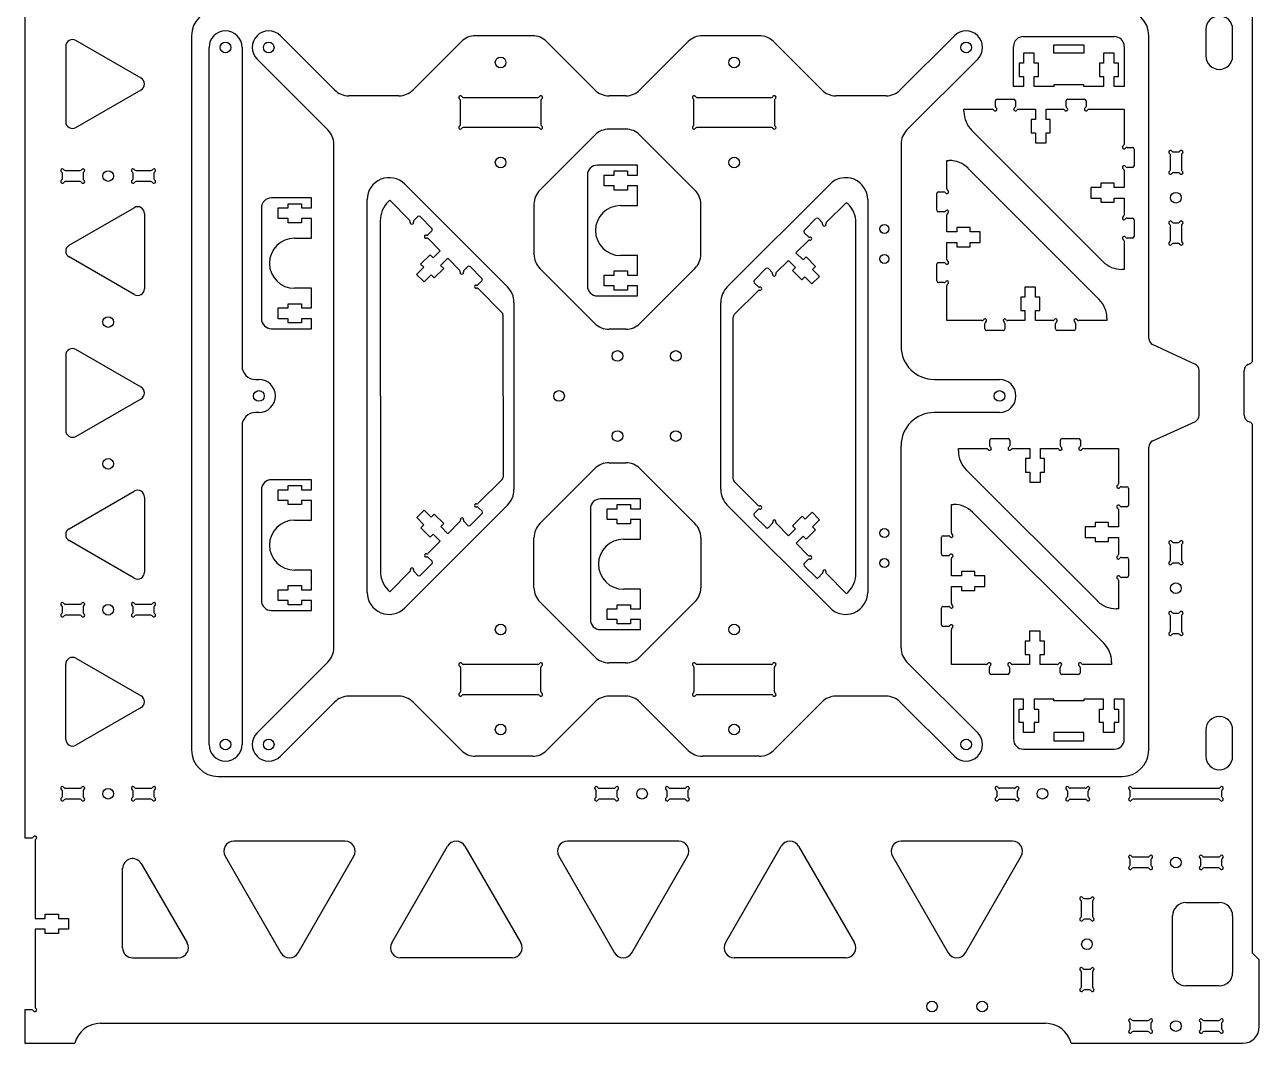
# Model space of a CAD drawing. Header units: millimetres. Extents: x 226 to 1021, y 351 to 823.
# Drawn here: x 646.7 to 1016.7, y 362.9 to 668.3 of the extents above; entities that cross this region are included whole.
import ezdxf

# ---------------------------------------------------------------- set-up
doc = ezdxf.new("R2010")
doc.units = ezdxf.units.MM
doc.layers.add('SLD-0', color=179, linetype='Continuous')
doc.layers.add('WHITE', color=179, linetype='Continuous')

# ---------------------------------------------------------------- blocks, each defined once
blk = doc.blocks.new('A$C7764')
at = {"layer": 'WHITE', "linetype": 'Continuous'}
for p, q in [((3, 42.47), (3, 51)), ((3, 51), (3.69, 51)), ((9.34, 48.66), (48.66, 9.34)), ((0, 36.1), (0, 41.1)), ((0.5, 41.6), (2.13, 41.6)), ((2.13, 35.6), (0.5, 35.6)), ((3, 29.6), (3, 34.73)), ((6, 29.6), (3, 29.6)), ((10, 30.88), (6, 30.88)), ((6, 30.88), (6, 29.6)), ((10, 29.6), (10, 30.88)), ((13, 29.6), (10, 29.6)), ((13, 26.4), (13, 29.6)), ((3, 21.27), (3, 26.4)), ((3, 26.4), (6, 26.4)), ((6, 26.4), (6, 25.13)), ((10, 25.13), (10, 26.4)), ((10, 26.4), (13, 26.4)), ((6, 25.13), (10, 25.13)), ((0, 14.9), (0, 19.9)), ((0.5, 20.4), (2.13, 20.4)), ((2.13, 14.4), (0.5, 14.4)), ((3, 3), (3, 13.53)), ((29.6, 13), (26.4, 13)), ((26.4, 13), (26.4, 10)), ((29.6, 10), (29.6, 13)), ((26.4, 10), (25.13, 10)), ((25.13, 10), (25.13, 6)), ((30.88, 10), (29.6, 10)), ((30.88, 6), (30.88, 10)), ((25.13, 6), (26.4, 6)), ((26.4, 6), (26.4, 3)), ((29.6, 3), (29.6, 6)), ((29.6, 6), (30.88, 6)), ((13.53, 3), (3, 3)), ((14.4, 0.5), (14.4, 2.13)), ((19.9, 0), (14.9, 0)), ((20.4, 2.13), (20.4, 0.5)), ((26.4, 3), (21.27, 3)), ((34.73, 3), (29.6, 3)), ((35.6, 0.5), (35.6, 2.13)), ((41.1, 0), (36.1, 0)), ((41.6, 2.13), (41.6, 0.5)), ((51, 3), (42.47, 3)), ((51, 3.69), (51, 3))]:
    blk.add_line(p, q, dxfattribs=at)
for centre, radius, start, end in [((3.69, 43), 8, 45, 90), ((0.5, 41.1), 0.5, 90, 180), ((2.13, 41.1), 0.5, 30.0002, 90), ((3, 41.6), 0.5, 210.0002, 60), ((3.5, 42.47), 0.5, 180, 240), ((0.5, 36.1), 0.5, 180, 270), ((2.13, 36.1), 0.5, 270, 330), ((3, 35.6), 0.5, 300.0002, 150), ((3.5, 34.73), 0.5, 120.0002, 180), ((0.5, 19.9), 0.5, 90, 180), ((2.13, 19.9), 0.5, 30.0002, 90), ((3, 20.4), 0.5, 210.0002, 60), ((3.5, 21.27), 0.5, 180, 240), ((0.5, 14.9), 0.5, 180, 270), ((3, 14.4), 0.5, 300.0002, 150), ((2.13, 14.9), 0.5, 270, 330), ((3.5, 13.53), 0.5, 120.0002, 180), ((43, 3.69), 8, 0, 45), ((13.53, 3.5), 0.5, 270, 330), ((14.4, 3), 0.5, 300.0002, 150), ((14.9, 2.13), 0.5, 120.0002, 180), ((14.9, 0.5), 0.5, 180, 270), ((20.4, 3), 0.5, 30.0002, 240), ((19.9, 0.5), 0.5, 270, 0), ((19.9, 2.13), 0.5, 0, 60), ((21.27, 3.5), 0.5, 210.0002, 270), ((34.73, 3.5), 0.5, 270, 330), ((35.6, 3), 0.5, 300.0002, 150), ((36.1, 2.13), 0.5, 120.0002, 180), ((36.1, 0.5), 0.5, 180, 270), ((41.6, 3), 0.5, 30.0002, 240), ((41.1, 0.5), 0.5, 270, 0), ((41.1, 2.13), 0.5, 0, 60), ((42.47, 3.5), 0.5, 210.0002, 270)]:
    blk.add_arc(centre, radius, start, end, dxfattribs=at)
blk = doc.blocks.new('A$C8085')
at = {"layer": 'WHITE', "linetype": 'Continuous'}
for p, q in [((15.008746, 39.200012), (3, 39.200012)), ((8.008746, 36.200012), (8.008746, 37.475006)), ((8.008746, 37.475006), (12.008774, 37.475006)), ((12.008774, 37.475006), (12.008774, 36.200012)), ((15.008746, 36.200012), (15.008746, 39.200012)), ((0, 36.200012), (0, 3)), ((5.008746, 33), (5.008746, 36.200012)), ((5.008746, 36.200012), (8.008746, 36.200012)), ((12.008774, 36.200012), (15.008746, 36.200012)), ((8.008746, 33), (5.008746, 33)), ((8.008746, 31.725006), (8.008746, 33)), ((12.008774, 31.725006), (8.008746, 31.725006)), ((15.008746, 33), (12.008774, 33)), ((12.008774, 33), (12.008774, 31.725006)), ((15.008746, 27.100006), (15.008746, 33)), ((9.909727, 27.100006), (15.008746, 27.100006)), ((15.008746, 12.100006), (9.909727, 12.100006)), ((15.008746, 6.200012), (15.008746, 12.100006)), ((8.008746, 6.200012), (8.008746, 7.475006)), ((8.008746, 7.475006), (12.008774, 7.475006)), ((12.008774, 7.475006), (12.008774, 6.200012)), ((5.008746, 3), (5.008746, 6.200012)), ((5.008746, 6.200012), (8.008746, 6.200012)), ((12.008774, 6.200012), (15.008746, 6.200012)), ((3, 0), (15.008746, 0)), ((8.008746, 3), (5.008746, 3)), ((8.008746, 1.725006), (8.008746, 3)), ((12.008774, 1.725006), (8.008746, 1.725006)), ((15.008746, 3), (12.008774, 3)), ((12.008774, 3), (12.008774, 1.725006)), ((15.008746, 0), (15.008746, 3))]:
    blk.add_line(p, q, dxfattribs=at)
for centre, radius, start, end in [((3, 36.200012), 3, 90, 180), ((9.909727, 19.600006), 7.5, 90, 270), ((3, 3), 3, 180, 270)]:
    blk.add_arc(centre, radius, start, end, dxfattribs=at)
blk = doc.blocks.new('A$C7980')
at = {"color": 7, "linetype": 'Continuous'}
blk.add_blockref('A$C8085', (0, 0), dxfattribs=at)
blk = doc.blocks.new('A$C7964_0')
at = {"layer": 'SLD-0', "linetype": 'Continuous'}
for p, q in [((955.1, 659.75), (955.1, 662.25)), ((955.1, 662.25), (964.1, 662.25)), ((964.1, 659.75), (955.1, 659.75)), ((964.1, 662.25), (964.1, 659.75))]:
    blk.add_line(p, q, dxfattribs=at)
at = {"layer": 'WHITE', "linetype": 'Continuous'}
for p, q in [((946, 664.75), (973.2, 664.75)), ((943, 649.75), (943, 661.75)), ((949.2, 659.75), (946, 659.75)), ((946, 659.75), (946, 656.75)), ((949.2, 656.75), (949.2, 659.75)), ((973.2, 659.75), (970, 659.75)), ((970, 659.75), (970, 656.75)), ((973.2, 656.75), (973.2, 659.75)), ((976.2, 661.75), (976.2, 649.75)), ((946, 656.75), (944.72, 656.75)), ((944.72, 656.75), (944.72, 652.75)), ((950.47, 656.75), (949.2, 656.75)), ((950.47, 652.75), (950.47, 656.75)), ((970, 656.75), (968.72, 656.75)), ((968.72, 656.75), (968.72, 652.75)), ((974.47, 656.75), (973.2, 656.75)), ((974.47, 652.75), (974.47, 656.75)), ((944.72, 652.75), (946, 652.75)), ((946, 652.75), (946, 649.75)), ((949.2, 649.75), (949.2, 652.75)), ((949.2, 652.75), (950.47, 652.75)), ((968.72, 652.75), (970, 652.75)), ((970, 652.75), (970, 649.75)), ((973.2, 649.75), (973.2, 652.75)), ((973.2, 652.75), (974.47, 652.75)), ((946, 649.75), (943, 649.75)), ((955.1, 649.75), (949.2, 649.75)), ((964.1, 650.25), (955.1, 650.25)), ((955.1, 650.25), (955.1, 649.75)), ((964.1, 649.75), (964.1, 650.25)), ((970, 649.75), (964.1, 649.75)), ((976.2, 649.75), (973.2, 649.75))]:
    blk.add_line(p, q, dxfattribs=at)
for centre, start, end in [((946, 661.75), 90, 180), ((973.2, 661.75), 0, 90)]:
    blk.add_arc(centre, 3, start, end, dxfattribs=at)
blk = doc.blocks.new('VARILLA MESA')
at = {"layer": 'WHITE', "linetype": 'Continuous'}
for p, q in [((-14.95, -104.5), (-14.95, 104.5)), ((-5.05, 104.5), (-5.05, 8.95)), ((-1.05, 4.95), (0, 4.95)), ((0, -4.95), (-1.05, -4.95)), ((-5.05, -8.95), (-5.05, -104.5))]:
    blk.add_line(p, q, dxfattribs=at)
for centre in [(-10, 104.5), (0, 0), (-10, -104.5)]:
    blk.add_circle(centre, 1.6, dxfattribs=at)
for centre, radius, start, end in [((-10, 104.5), 4.95, 0.0001, 179.9999), ((-1.05, 8.95), 4, 180, 270), ((0, 0), 4.95, 270.0001, 89.9999), ((-1.05, -8.95), 4, 90, 180), ((-10, -104.5), 4.95, 180.0001, 359.9999)]:
    blk.add_arc(centre, radius, start, end, dxfattribs=at)
blk = doc.blocks.new('A$C7911')
at = {"layer": 'WHITE', "linetype": 'Continuous'}
for p, q in [((3, 42.47), (3, 51)), ((3, 51), (3.69, 51)), ((9.34, 48.66), (48.66, 9.34)), ((0, 36.1), (0, 41.1)), ((0.5, 41.6), (2.13, 41.6)), ((2.13, 35.6), (0.5, 35.6)), ((3, 29.6), (3, 34.73)), ((6, 29.6), (3, 29.6)), ((10, 30.88), (6, 30.88)), ((6, 30.88), (6, 29.6)), ((10, 29.6), (10, 30.88)), ((13, 29.6), (10, 29.6)), ((13, 26.4), (13, 29.6)), ((3, 21.27), (3, 26.4)), ((3, 26.4), (6, 26.4)), ((6, 26.4), (6, 25.13)), ((10, 25.13), (10, 26.4)), ((10, 26.4), (13, 26.4)), ((6, 25.13), (10, 25.13)), ((0, 14.9), (0, 19.9)), ((0.5, 20.4), (2.13, 20.4)), ((2.13, 14.4), (0.5, 14.4)), ((3, 3), (3, 13.53)), ((29.6, 13), (26.4, 13)), ((26.4, 13), (26.4, 10)), ((29.6, 10), (29.6, 13)), ((26.4, 10), (25.13, 10)), ((25.13, 10), (25.13, 6)), ((30.88, 10), (29.6, 10)), ((30.88, 6), (30.88, 10)), ((25.13, 6), (26.4, 6)), ((26.4, 6), (26.4, 3)), ((29.6, 3), (29.6, 6)), ((29.6, 6), (30.88, 6)), ((13.53, 3), (3, 3)), ((14.4, 0.5), (14.4, 2.13)), ((19.9, 0), (14.9, 0)), ((20.4, 2.13), (20.4, 0.5)), ((26.4, 3), (21.27, 3)), ((34.73, 3), (29.6, 3)), ((35.6, 0.5), (35.6, 2.13)), ((41.1, 0), (36.1, 0)), ((41.6, 2.13), (41.6, 0.5)), ((51, 3), (42.47, 3)), ((51, 3.69), (51, 3))]:
    blk.add_line(p, q, dxfattribs=at)
for centre, radius, start, end in [((3.69, 43), 8, 45, 90), ((0.5, 41.1), 0.5, 90, 180), ((2.13, 41.1), 0.5, 30.0002, 90), ((3, 41.6), 0.5, 210.0002, 60), ((3.5, 42.47), 0.5, 180, 240), ((0.5, 36.1), 0.5, 180, 270), ((2.13, 36.1), 0.5, 270, 330), ((3, 35.6), 0.5, 300.0002, 150), ((3.5, 34.73), 0.5, 120.0002, 180), ((0.5, 19.9), 0.5, 90, 180), ((2.13, 19.9), 0.5, 30.0002, 90), ((3, 20.4), 0.5, 210.0002, 60), ((3.5, 21.27), 0.5, 180, 240), ((0.5, 14.9), 0.5, 180, 270), ((3, 14.4), 0.5, 300.0002, 150), ((2.13, 14.9), 0.5, 270, 330), ((3.5, 13.53), 0.5, 120.0002, 180), ((43, 3.69), 8, 0, 45), ((13.53, 3.5), 0.5, 270, 330), ((14.4, 3), 0.5, 300.0002, 150), ((14.9, 2.13), 0.5, 120.0002, 180), ((14.9, 0.5), 0.5, 180, 270), ((20.4, 3), 0.5, 30.0002, 240), ((19.9, 0.5), 0.5, 270, 0), ((19.9, 2.13), 0.5, 0, 60), ((21.27, 3.5), 0.5, 210.0002, 270), ((34.73, 3.5), 0.5, 270, 330), ((35.6, 3), 0.5, 300.0002, 150), ((36.1, 2.13), 0.5, 120.0002, 180), ((36.1, 0.5), 0.5, 180, 270), ((41.6, 3), 0.5, 30.0002, 240), ((41.1, 0.5), 0.5, 270, 0), ((41.1, 2.13), 0.5, 0, 60), ((42.47, 3.5), 0.5, 210.0002, 270)]:
    blk.add_arc(centre, radius, start, end, dxfattribs=at)
blk = doc.blocks.new('A$C7774')
at = {"layer": 'WHITE', "linetype": 'Continuous'}
for p, q in [((9.4, 48.87), (9.4, 50.5)), ((9.9, 51), (14.9, 51)), ((15.4, 50.5), (15.4, 48.87)), ((30.6, 48.87), (30.6, 50.5)), ((31.1, 51), (36.1, 51)), ((36.6, 50.5), (36.6, 48.87)), ((0, 47.31), (0, 48)), ((0, 48), (8.53, 48)), ((16.27, 48), (21.4, 48)), ((21.4, 45), (20.12, 45)), ((20.12, 45), (20.12, 41)), ((21.4, 48), (21.4, 45)), ((24.6, 45), (24.6, 48)), ((24.6, 48), (29.73, 48)), ((25.87, 45), (24.6, 45)), ((25.87, 41), (25.87, 45)), ((37.47, 48), (48, 48)), ((48, 48), (48, 37.47)), ((41.66, 2.34), (2.34, 41.66)), ((20.12, 41), (21.4, 41)), ((21.4, 41), (21.4, 38)), ((24.6, 38), (24.6, 41)), ((24.6, 41), (25.87, 41)), ((21.4, 38), (24.6, 38)), ((48.87, 36.6), (50.5, 36.6)), ((51, 36.1), (51, 31.1)), ((48, 29.73), (48, 24.6)), ((50.5, 30.6), (48.87, 30.6)), ((41, 24.6), (38, 24.6)), ((38, 24.6), (38, 21.4)), ((45, 25.87), (41, 25.87)), ((41, 25.87), (41, 24.6)), ((45, 24.6), (45, 25.87)), ((48, 24.6), (45, 24.6)), ((38, 21.4), (41, 21.4)), ((41, 21.4), (41, 20.12)), ((41, 20.12), (45, 20.12)), ((45, 20.12), (45, 21.4)), ((45, 21.4), (48, 21.4)), ((48, 21.4), (48, 16.27)), ((48.87, 15.4), (50.5, 15.4)), ((51, 14.9), (51, 9.9)), ((48, 8.53), (48, 0)), ((50.5, 9.4), (48.87, 9.4)), ((48, 0), (47.31, 0))]:
    blk.add_line(p, q, dxfattribs=at)
for centre, radius, start, end in [((9.4, 48), 0.5, 210.0002, 60), ((9.9, 50.5), 0.5, 90, 180), ((9.9, 48.87), 0.5, 180, 240), ((14.9, 50.5), 0.5, 0, 90), ((15.4, 48), 0.5, 120.0002, 330), ((14.9, 48.87), 0.5, 300.0002, 0), ((30.6, 48), 0.5, 210.0002, 60), ((31.1, 50.5), 0.5, 90, 180), ((31.1, 48.87), 0.5, 180, 240), ((36.1, 50.5), 0.5, 0, 90), ((36.6, 48), 0.5, 120.0002, 330), ((36.1, 48.87), 0.5, 300.0002, 0), ((8, 47.31), 8, 180, 225), ((8.53, 47.5), 0.5, 30.0002, 90), ((16.27, 47.5), 0.5, 90, 150), ((29.73, 47.5), 0.5, 30.0002, 90), ((37.47, 47.5), 0.5, 90, 150), ((48, 36.6), 0.5, 120.0002, 330), ((47.5, 37.47), 0.5, 300.0002, 0), ((48.87, 36.1), 0.5, 90, 150), ((50.5, 36.1), 0.5, 0, 90), ((48, 30.6), 0.5, 30.0002, 240), ((47.5, 29.73), 0.5, 0, 60), ((48.87, 31.1), 0.5, 210.0002, 270), ((50.5, 31.1), 0.5, 270, 0), ((48, 15.4), 0.5, 120.0002, 330), ((47.5, 16.27), 0.5, 300.0002, 0), ((48.87, 14.9), 0.5, 90, 150), ((50.5, 14.9), 0.5, 0, 90), ((48, 9.4), 0.5, 30.0002, 240), ((47.5, 8.53), 0.5, 0, 60), ((48.87, 9.9), 0.5, 210.0002, 270), ((50.5, 9.9), 0.5, 270, 0), ((47.31, 8), 8, 225, 270)]:
    blk.add_arc(centre, radius, start, end, dxfattribs=at)
blk = doc.blocks.new('A$C7813')
at = {"layer": 'WHITE', "linetype": 'Continuous'}
for p, q in [((9.4, 48.87), (9.4, 50.5)), ((9.9, 51), (14.9, 51)), ((15.4, 50.5), (15.4, 48.87)), ((30.6, 48.87), (30.6, 50.5)), ((31.1, 51), (36.1, 51)), ((36.6, 50.5), (36.6, 48.87)), ((0, 47.31), (0, 48)), ((0, 48), (8.53, 48)), ((16.27, 48), (21.4, 48)), ((21.4, 45), (20.12, 45)), ((20.12, 45), (20.12, 41)), ((21.4, 48), (21.4, 45)), ((24.6, 45), (24.6, 48)), ((24.6, 48), (29.73, 48)), ((25.87, 45), (24.6, 45)), ((25.87, 41), (25.87, 45)), ((37.47, 48), (48, 48)), ((48, 48), (48, 37.47)), ((41.66, 2.34), (2.34, 41.66)), ((20.12, 41), (21.4, 41)), ((21.4, 41), (21.4, 38)), ((24.6, 38), (24.6, 41)), ((24.6, 41), (25.87, 41)), ((21.4, 38), (24.6, 38)), ((48.87, 36.6), (50.5, 36.6)), ((51, 36.1), (51, 31.1)), ((48, 29.73), (48, 24.6)), ((50.5, 30.6), (48.87, 30.6)), ((41, 24.6), (38, 24.6)), ((38, 24.6), (38, 21.4)), ((45, 25.87), (41, 25.87)), ((41, 25.87), (41, 24.6)), ((45, 24.6), (45, 25.87)), ((48, 24.6), (45, 24.6)), ((38, 21.4), (41, 21.4)), ((41, 21.4), (41, 20.12)), ((41, 20.12), (45, 20.12)), ((45, 20.12), (45, 21.4)), ((45, 21.4), (48, 21.4)), ((48, 21.4), (48, 16.27)), ((48.87, 15.4), (50.5, 15.4)), ((51, 14.9), (51, 9.9)), ((48, 8.53), (48, 0)), ((50.5, 9.4), (48.87, 9.4)), ((48, 0), (47.31, 0))]:
    blk.add_line(p, q, dxfattribs=at)
for centre, radius, start, end in [((9.4, 48), 0.5, 210.0002, 60), ((9.9, 50.5), 0.5, 90, 180), ((9.9, 48.87), 0.5, 180, 240), ((14.9, 50.5), 0.5, 0, 90), ((15.4, 48), 0.5, 120.0002, 330), ((14.9, 48.87), 0.5, 300.0002, 0), ((30.6, 48), 0.5, 210.0002, 60), ((31.1, 50.5), 0.5, 90, 180), ((31.1, 48.87), 0.5, 180, 240), ((36.1, 50.5), 0.5, 0, 90), ((36.6, 48), 0.5, 120.0002, 330), ((36.1, 48.87), 0.5, 300.0002, 0), ((8, 47.31), 8, 180, 225), ((8.53, 47.5), 0.5, 30.0002, 90), ((16.27, 47.5), 0.5, 90, 150), ((29.73, 47.5), 0.5, 30.0002, 90), ((37.47, 47.5), 0.5, 90, 150), ((48, 36.6), 0.5, 120.0002, 330), ((47.5, 37.47), 0.5, 300.0002, 0), ((48.87, 36.1), 0.5, 90, 150), ((50.5, 36.1), 0.5, 0, 90), ((48, 30.6), 0.5, 30.0002, 240), ((47.5, 29.73), 0.5, 0, 60), ((48.87, 31.1), 0.5, 210.0002, 270), ((50.5, 31.1), 0.5, 270, 0), ((48, 15.4), 0.5, 120.0002, 330), ((47.5, 16.27), 0.5, 300.0002, 0), ((48.87, 14.9), 0.5, 90, 150), ((50.5, 14.9), 0.5, 0, 90), ((48, 9.4), 0.5, 30.0002, 240), ((47.5, 8.53), 0.5, 0, 60), ((48.87, 9.9), 0.5, 210.0002, 270), ((50.5, 9.9), 0.5, 270, 0), ((47.31, 8), 8, 225, 270)]:
    blk.add_arc(centre, radius, start, end, dxfattribs=at)
blk = doc.blocks.new('A$C7964')
at = {"layer": 'SLD-0', "linetype": 'Continuous'}
for p, q in [((5.008746, 21.099964), (2.508746, 21.099964)), ((2.508746, 21.099964), (2.508746, 12.100006)), ((5.008746, 12.100006), (5.008746, 21.099964)), ((2.508746, 12.100006), (5.008746, 12.100006))]:
    blk.add_line(p, q, dxfattribs=at)
at = {"layer": 'WHITE', "linetype": 'Continuous'}
for p, q in [((0, 30.199969), (0, 3)), ((15.008746, 33.199969), (3, 33.199969)), ((5.008746, 26.999958), (5.008746, 30.199969)), ((5.008746, 30.199969), (8.008746, 30.199969)), ((8.008746, 30.199969), (8.008746, 31.474964)), ((8.008746, 31.474964), (12.008774, 31.474964)), ((12.008774, 31.474964), (12.008774, 30.199969)), ((12.008774, 30.199969), (15.008746, 30.199969)), ((15.008746, 30.199969), (15.008746, 33.199969)), ((8.008746, 26.999958), (5.008746, 26.999958)), ((8.008746, 25.724964), (8.008746, 26.999958)), ((15.008746, 26.999958), (12.008774, 26.999958)), ((12.008774, 26.999958), (12.008774, 25.724964)), ((15.008746, 21.099964), (15.008746, 26.999958)), ((12.008774, 25.724964), (8.008746, 25.724964)), ((14.508746, 12.100006), (14.508746, 21.099964)), ((14.508746, 21.099964), (15.008746, 21.099964)), ((15.008746, 12.100006), (14.508746, 12.100006)), ((15.008746, 6.200012), (15.008746, 12.100006)), ((8.008746, 6.200012), (8.008746, 7.475006)), ((8.008746, 7.475006), (12.008774, 7.475006)), ((12.008774, 7.475006), (12.008774, 6.200012)), ((5.008746, 3), (5.008746, 6.200012)), ((5.008746, 6.200012), (8.008746, 6.200012)), ((12.008774, 6.200012), (15.008746, 6.200012)), ((3, 0), (15.008746, 0)), ((8.008746, 3), (5.008746, 3)), ((8.008746, 1.725006), (8.008746, 3)), ((12.008774, 1.725006), (8.008746, 1.725006)), ((15.008746, 3), (12.008774, 3)), ((12.008774, 3), (12.008774, 1.725006)), ((15.008746, 0), (15.008746, 3))]:
    blk.add_line(p, q, dxfattribs=at)
for centre, start, end in [((3, 30.199969), 90, 180), ((3, 3), 180, 270)]:
    blk.add_arc(centre, 3, start, end, dxfattribs=at)

msp = doc.modelspace()

# ---------------------------------------------------------------- linework, layer by layer
at = {"layer": 'SLD-0', "linetype": 'Continuous'}
for p, q in [((753.21, 609.53), (753.25, 504.47)), ((895.79, 503.84), (895.76, 608.9)), ((789.99, 581.33), (790.01, 532.69)), ((859.01, 532.04), (859, 580.68)), ((909.29, 481.48), (909.29, 542.05)), ((676, 391.57), (676, 415.3)), ((679, 388.57), (692.7, 388.57))]:
    msp.add_line(p, q, dxfattribs=at)
for centre, radius, start, end in [((788.99, 581.3), 1, 1.3829, 45), ((860, 580.7), 1, 135, 181.3829), ((919.29, 542.05), 10, 90, 180), ((789.01, 532.67), 1, 315, 1.3829), ((860.01, 532.07), 1, 181.3829, 225), ((679, 415.3), 3, 30, 180), ((679, 391.57), 3, 180, 270)]:
    msp.add_arc(centre, radius, start, end, dxfattribs=at)
at = {"layer": 'WHITE', "linetype": 'Continuous'}
for p, q in [((1014.66, 567.74), (1014.66, 725.93)), ((646.66, 691.28), (646.66, 424.58)), ((1000.66, 666.93), (1000.66, 658.93)), ((1008.66, 658.93), (1008.66, 666.93)), ((681.53, 652.28), (662, 663.55)), ((696.66, 664.93), (696.66, 450.93)), ((723.29, 665), (739.53, 648.75)), ((777.53, 663.24), (763.05, 648.75)), ((798.8, 665), (781.77, 665)), ((817.53, 648.75), (803.05, 663.24)), ((845.53, 663.24), (831.05, 648.75)), ((866.8, 665), (849.77, 665)), ((885.53, 648.75), (871.05, 663.24)), ((909.05, 648.75), (925.29, 665)), ((983.53, 574.26), (983.53, 664.93)), ((658.96, 661.8), (658.96, 639.25)), ((737.53, 636.75), (716.29, 658)), ((932.29, 658), (911.05, 636.75)), ((662, 637.5), (681.53, 648.77)), ((758.8, 647), (743.77, 647)), ((777.24, 638.36), (777.24, 645.63)), ((778.1, 646.5), (800.47, 646.5)), ((801.34, 645.63), (801.34, 638.36)), ((826.8, 647), (821.77, 647)), ((847.24, 638.36), (847.24, 645.63)), ((848.1, 646.5), (870.47, 646.5)), ((871.34, 645.63), (871.34, 638.36)), ((904.8, 647), (889.77, 647)), ((800.47, 637.5), (778.1, 637.5)), ((826.8, 637), (821.77, 637)), ((870.47, 637.5), (848.1, 637.5)), ((817.53, 635.24), (801.05, 618.75)), ((847.53, 618.75), (831.05, 635.24)), ((739.29, 481.48), (739.29, 632.51)), ((909.29, 632.51), (909.29, 571.95)), ((990.01, 624.82), (990.01, 629.29)), ((990.87, 630.15), (992.44, 630.15)), ((993.31, 629.29), (993.31, 624.82)), ((657.96, 622.16), (657.96, 623.73)), ((658.82, 624.59), (663.29, 624.59)), ((664.16, 623.73), (664.16, 622.16)), ((679.16, 622.16), (679.16, 623.73)), ((680.02, 624.59), (684.49, 624.59)), ((685.36, 623.73), (685.36, 622.16)), ((992.44, 623.95), (990.87, 623.95)), ((663.29, 621.29), (658.82, 621.29)), ((684.49, 621.29), (680.02, 621.29)), ((760.56, 620.53), (791.36, 589.73)), ((857.22, 589.73), (888.02, 620.53)), ((749.29, 498.13), (749.29, 615.86)), ((755.56, 615.18), (756.04, 615.67)), ((756.04, 615.67), (762.08, 609.63)), ((799.29, 614.51), (799.29, 599.48)), ((849.29, 599.48), (849.29, 614.51)), ((886.89, 609.01), (892.93, 615.05)), ((892.93, 615.05), (893.41, 614.56)), ((899.29, 615.86), (899.29, 498.13)), ((659.98, 602.18), (679.5, 613.45)), ((682.54, 611.7), (682.54, 589.15)), ((763.3, 609.63), (764.46, 610.79)), ((765.16, 610.79), (768.7, 607.25)), ((880.27, 606.63), (883.8, 610.17)), ((884.51, 610.17), (885.67, 609.01)), ((990.01, 603.62), (990.01, 608.09)), ((990.87, 608.95), (992.44, 608.95)), ((993.31, 608.09), (993.31, 603.62)), ((768.7, 606.55), (767.54, 605.39)), ((767.54, 604.17), (771.17, 600.54)), ((877.79, 599.91), (881.42, 603.54)), ((881.42, 604.77), (880.27, 605.92)), ((771.17, 600.54), (769.05, 598.41)), ((879.92, 597.79), (877.79, 599.91)), ((992.44, 602.75), (990.87, 602.75)), ((679.5, 587.4), (659.98, 598.67)), ((768.15, 599.32), (765.32, 596.49)), ((765.32, 596.49), (766.23, 595.59)), ((769.05, 598.41), (768.15, 599.32)), ((771.32, 596.15), (773.44, 598.27)), ((772.22, 595.25), (771.32, 596.15)), ((773.44, 598.27), (777.07, 594.64)), ((778.29, 594.64), (779.45, 595.8)), ((780.16, 595.8), (783.69, 592.26)), ((871.9, 594.02), (875.53, 597.65)), ((875.53, 597.65), (877.65, 595.53)), ((880.82, 598.69), (879.92, 597.79)), ((883.65, 595.86), (880.82, 598.69)), ((882.74, 594.96), (883.65, 595.86)), ((766.23, 595.59), (764.1, 593.46)), ((764.1, 593.46), (766.37, 591.2)), ((766.37, 591.2), (768.49, 593.32)), ((768.49, 593.32), (769.39, 592.42)), ((769.39, 592.42), (772.22, 595.25)), ((817.53, 578.75), (801.05, 595.24)), ((847.53, 595.24), (831.05, 578.75)), ((865.28, 591.64), (868.81, 595.18)), ((869.52, 595.18), (870.68, 594.02)), ((877.65, 595.53), (876.75, 594.63)), ((876.75, 594.63), (879.58, 591.8)), ((879.58, 591.8), (880.48, 592.7)), ((880.48, 592.7), (882.6, 590.58)), ((882.6, 590.58), (884.87, 592.84)), ((884.87, 592.84), (882.74, 594.96)), ((783.69, 591.56), (782.54, 590.4)), ((782.54, 589.18), (789.7, 582.01)), ((859.29, 581.41), (866.43, 588.55)), ((866.43, 589.78), (865.28, 590.93)), ((793.29, 585.06), (793.29, 528.93)), ((855.29, 528.93), (855.29, 585.06)), ((826.8, 577), (821.77, 577)), ((681.53, 559.67), (662, 570.95)), ((997.5, 566.47), (984.69, 572.44)), ((658.96, 569.19), (658.96, 546.65)), ((1013.28, 566.47), (1014.08, 566.84)), ((998.66, 551.21), (998.66, 564.65)), ((1012.13, 551.21), (1012.13, 564.65)), ((919.29, 561.95), (938.79, 561.95)), ((662, 544.89), (681.53, 556.17)), ((938.79, 552.05), (919.29, 552.05)), ((984.7, 543.52), (997.49, 549.39)), ((1014.07, 549.03), (1013.29, 549.39)), ((1014.66, 389.93), (1014.66, 548.13)), ((983.53, 450.93), (983.53, 541.7)), ((821.77, 537), (826.8, 537)), ((801.05, 518.75), (817.53, 535.24)), ((831.05, 535.24), (847.53, 518.75)), ((789.72, 531.96), (782.57, 524.82)), ((866.47, 524.19), (859.3, 531.36)), ((659.98, 517.17), (679.5, 528.45)), ((682.54, 526.69), (682.54, 504.15)), ((791.36, 524.26), (760.56, 493.46)), ((766.4, 522.79), (764.14, 520.53)), ((768.52, 520.67), (766.4, 522.79)), ((783.73, 521.73), (780.19, 518.19)), ((782.57, 523.59), (783.73, 522.44)), ((888.02, 493.46), (857.22, 524.26)), ((865.31, 521.81), (866.47, 522.97)), ((882.64, 522.17), (880.52, 520.05)), ((884.9, 519.9), (882.64, 522.17)), ((764.14, 520.53), (766.26, 518.41)), ((766.26, 518.41), (765.36, 517.5)), ((769.42, 521.57), (768.52, 520.67)), ((772.25, 518.74), (769.42, 521.57)), ((771.35, 517.84), (772.25, 518.74)), ((777.1, 519.35), (773.47, 515.72)), ((779.48, 518.19), (778.33, 519.35)), ((868.85, 517.57), (865.31, 521.11)), ((870.71, 518.73), (869.56, 517.57)), ((875.57, 515.1), (871.94, 518.73)), ((879.62, 520.95), (876.79, 518.12)), ((876.79, 518.12), (877.69, 517.22)), ((880.52, 520.05), (879.62, 520.95)), ((882.78, 517.78), (884.9, 519.9)), ((765.36, 517.5), (768.19, 514.68)), ((768.19, 514.68), (769.09, 515.58)), ((769.09, 515.58), (771.21, 513.46)), ((773.47, 515.72), (771.35, 517.84)), ((799.29, 499.48), (799.29, 514.51)), ((849.29, 514.51), (849.29, 499.48)), ((877.69, 517.22), (875.57, 515.1)), ((877.83, 512.83), (879.95, 514.95)), ((879.95, 514.95), (880.85, 514.05)), ((880.85, 514.05), (883.68, 516.88)), ((883.68, 516.88), (882.78, 517.78)), ((679.5, 502.39), (659.98, 513.67)), ((771.21, 513.46), (767.58, 509.83)), ((881.46, 509.2), (877.83, 512.83)), ((990.01, 507.77), (990.01, 512.24)), ((990.87, 513.1), (992.44, 513.1)), ((993.31, 512.24), (993.31, 507.77)), ((767.58, 508.6), (768.74, 507.45)), ((880.3, 506.82), (881.46, 507.98)), ((992.44, 506.9), (990.87, 506.9)), ((762.11, 504.36), (756.08, 498.32)), ((764.49, 503.2), (763.34, 504.36)), ((768.74, 506.74), (765.2, 503.2)), ((883.84, 502.58), (880.3, 506.12)), ((885.7, 503.74), (884.55, 502.58)), ((892.96, 497.7), (886.93, 503.74)), ((756.08, 498.32), (755.59, 498.81)), ((893.45, 498.19), (892.96, 497.7)), ((657.96, 492.13), (657.96, 493.7)), ((658.82, 494.56), (663.29, 494.56)), ((664.16, 493.7), (664.16, 492.13)), ((679.16, 492.13), (679.16, 493.7)), ((680.02, 494.56), (684.49, 494.56)), ((685.36, 493.7), (685.36, 492.13)), ((817.53, 478.75), (801.05, 495.24)), ((847.53, 495.24), (831.05, 478.75)), ((663.29, 491.26), (658.82, 491.26)), ((684.49, 491.26), (680.02, 491.26)), ((990.01, 486.57), (990.01, 491.04)), ((990.87, 491.9), (992.44, 491.9)), ((993.31, 491.04), (993.31, 486.57)), ((992.44, 485.7), (990.87, 485.7)), ((662, 478.36), (681.53, 467.09)), ((658.96, 454.06), (658.96, 476.61)), ((716.29, 456), (737.53, 477.24)), ((777.24, 475.63), (777.24, 468.36)), ((800.47, 476.5), (778.1, 476.5)), ((801.34, 468.36), (801.34, 475.63)), ((826.8, 477), (821.77, 477)), ((847.24, 475.63), (847.24, 468.36)), ((870.47, 476.5), (848.1, 476.5)), ((871.34, 468.36), (871.34, 475.63)), ((911.05, 477.24), (932.29, 456)), ((758.8, 467), (743.77, 467)), ((778.1, 467.5), (800.47, 467.5)), ((826.8, 467), (821.77, 467)), ((848.1, 467.5), (870.47, 467.5)), ((904.8, 467), (889.77, 467)), ((681.53, 463.58), (662, 452.31)), ((739.53, 465.24), (723.29, 449)), ((777.53, 450.75), (763.05, 465.24)), ((817.53, 465.24), (803.05, 450.75)), ((845.53, 450.75), (831.05, 465.24)), ((885.53, 465.24), (871.05, 450.75)), ((925.29, 449), (909.05, 465.24)), ((1000.66, 456.93), (1000.66, 448.93)), ((1008.66, 448.93), (1008.66, 456.93)), ((798.8, 449), (781.77, 449)), ((866.8, 449), (849.77, 449)), ((704.66, 442.93), (975.55, 442.93)), ((657.96, 436.97), (657.96, 438.54)), ((658.82, 439.4), (663.29, 439.4)), ((664.16, 438.54), (664.16, 436.97)), ((679.16, 436.97), (679.16, 438.54)), ((680.02, 439.4), (684.49, 439.4)), ((685.36, 438.54), (685.36, 436.97)), ((817.96, 436.97), (817.96, 438.54)), ((818.82, 439.4), (823.29, 439.4)), ((824.16, 438.54), (824.16, 436.97)), ((839.16, 436.97), (839.16, 438.54)), ((840.02, 439.4), (844.49, 439.4)), ((845.36, 438.54), (845.36, 436.97)), ((937.96, 438.54), (937.96, 436.97)), ((943.29, 439.4), (938.82, 439.4)), ((944.16, 436.97), (944.16, 438.54)), ((959.16, 438.54), (959.16, 436.97)), ((964.49, 439.4), (960.02, 439.4)), ((965.36, 436.97), (965.36, 438.54)), ((977.96, 436.97), (977.96, 438.54)), ((978.82, 439.4), (1004.49, 439.4)), ((1005.36, 438.54), (1005.36, 436.97)), ((663.29, 436.1), (658.82, 436.1)), ((684.49, 436.1), (680.02, 436.1)), ((823.29, 436.1), (818.82, 436.1)), ((844.49, 436.1), (840.02, 436.1)), ((938.82, 436.1), (943.29, 436.1)), ((960.02, 436.1), (964.49, 436.1)), ((1004.49, 436.1), (978.82, 436.1)), ((646.66, 424.58), (648.89, 424.58)), ((649.76, 423.71), (649.76, 400.35)), ((742.7, 423.5), (709.29, 423.5)), ((756.7, 393.07), (773.4, 422)), ((778.59, 422), (795.3, 393.07)), ((842.7, 423.5), (809.29, 423.5)), ((856.7, 393.07), (873.4, 422)), ((878.59, 422), (895.3, 393.07)), ((942.7, 423.5), (909.29, 423.5)), ((706.7, 419), (723.4, 390.07)), ((728.59, 390.07), (745.29, 419)), ((806.7, 419), (823.4, 390.07)), ((828.59, 390.07), (845.29, 419)), ((906.7, 419), (923.4, 390.07)), ((928.59, 390.07), (945.29, 419)), ((978.82, 418.8), (983.29, 418.8)), ((1000.02, 418.8), (1004.49, 418.8)), ((681.59, 416.8), (695.3, 393.07)), ((977.96, 416.36), (977.96, 417.93)), ((983.29, 415.5), (978.82, 415.5)), ((984.16, 417.93), (984.16, 416.36)), ((999.16, 416.36), (999.16, 417.93)), ((1004.49, 415.5), (1000.02, 415.5)), ((1005.36, 417.93), (1005.36, 416.36)), ((963.36, 400.99), (963.36, 405.46)), ((964.23, 406.33), (965.8, 406.33)), ((966.66, 405.46), (966.66, 400.99)), ((994.66, 405.14), (1004.66, 405.14)), ((649.76, 400.35), (652.76, 400.35)), ((652.76, 400.35), (652.76, 401.63)), ((652.76, 401.63), (656.76, 401.63)), ((656.76, 401.63), (656.76, 400.35)), ((656.76, 400.35), (659.76, 400.35)), ((659.76, 400.35), (659.76, 397.15)), ((965.8, 400.13), (964.23, 400.13)), ((990.66, 384.14), (990.66, 401.14)), ((1008.66, 401.14), (1008.66, 384.14)), ((652.76, 397.15), (649.76, 397.15)), ((649.76, 397.15), (649.76, 373.79)), ((652.76, 395.88), (652.76, 397.15)), ((659.76, 397.15), (656.76, 397.15)), ((656.76, 397.15), (656.76, 395.88)), ((656.76, 395.88), (652.76, 395.88)), ((792.7, 388.57), (759.3, 388.57)), ((892.7, 388.57), (859.3, 388.57)), ((1016.66, 387.93), (1014.66, 389.93)), ((964.23, 385.13), (965.8, 385.13)), ((1016.66, 367.93), (1016.66, 387.93)), ((963.36, 379.79), (963.36, 384.26)), ((966.66, 384.26), (966.66, 379.79)), ((965.8, 378.93), (964.23, 378.93)), ((1004.66, 380.14), (994.66, 380.14)), ((648.89, 372.93), (646.66, 372.93)), ((646.66, 372.93), (646.66, 362.93)), ((669.4, 368.93), (952.56, 368.93)), ((977.96, 367.32), (977.96, 368.89)), ((978.82, 369.76), (983.29, 369.76)), ((983.29, 366.46), (978.82, 366.46)), ((984.16, 368.89), (984.16, 367.32)), ((999.16, 367.32), (999.16, 368.89)), ((1000.02, 369.76), (1004.49, 369.76)), ((1004.49, 366.46), (1000.02, 366.46)), ((1005.36, 368.89), (1005.36, 367.32)), ((646.66, 362.93), (661.66, 362.93)), ((960.31, 362.93), (1011.66, 362.93))]:
    msp.add_line(p, q, dxfattribs=at)
for centre, radius in [((719.79, 661.5), 1.6), ((928.79, 661.5), 1.6), ((789.29, 657), 1.6), ((859.29, 657), 1.6), ((789.29, 627), 1.6), ((859.29, 627), 1.6), ((671.66, 622.94), 1.6), ((991.66, 616.45), 1.6), ((904.29, 607.1), 1.35), ((904.29, 598.1), 1.35), ((671.66, 579.17), 1.6), ((824.29, 569), 1.6), ((841.79, 569), 1.6), ((806.79, 557), 1.6), ((938.79, 557), 1.6), ((824.29, 545), 1.6), ((841.79, 545), 1.6), ((671.66, 536.67), 1.6), ((671.66, 536.67), 1.6), ((671.66, 536.67), 1.6), ((904.29, 515.89), 1.35), ((904.29, 506.89), 1.35), ((991.66, 499.4), 1.6), ((671.66, 492.91), 1.6), ((789.29, 487), 1.6), ((859.29, 487), 1.6), ((789.29, 457), 1.6), ((859.29, 457), 1.6), ((719.79, 452.5), 1.6), ((928.79, 452.5), 1.6), ((671.66, 437.75), 1.6), ((831.66, 437.75), 1.6), ((951.66, 437.75), 1.6), ((991.66, 417.15), 1.6), ((965.01, 392.63), 1.6), ((918.59, 373.96), 1.6), ((918.59, 373.96), 1.6), ((933.59, 373.96), 1.6), ((991.66, 368.11), 1.6)]:
    msp.add_circle(centre, radius, dxfattribs=at)
for centre, radius, start, end in [((704.66, 664.93), 8, 90, 180), ((975.53, 664.93), 8, 359.9998, 89.8625), ((1004.66, 666.93), 4, 360, 180), ((719.79, 661.5), 4.95, 45, 225), ((928.79, 661.5), 4.95, 315, 135), ((660.99, 661.8), 2.03, 60, 180), ((781.77, 659), 6, 90, 134.9999), ((798.8, 659), 6, 45, 90), ((849.77, 659), 6, 90, 134.9999), ((866.8, 659), 6, 45, 90), ((1004.66, 658.93), 4, 180, 360), ((680.52, 650.52), 2.03, 300, 60), ((743.77, 653), 6, 225, 270), ((758.8, 653), 6, 269.9999, 314.9999), ((821.77, 653), 6, 225, 270), ((826.8, 653), 6, 270, 314.9999), ((889.77, 653), 6, 225, 270), ((904.8, 653), 6, 270, 315), ((777.24, 646.5), 0.5, 30.0002, 240), ((776.74, 645.63), 0.5, 360, 60), ((778.1, 647), 0.5, 210.0001, 270), ((800.47, 647), 0.5, 270, 329.9998), ((801.34, 646.5), 0.5, 300, 149.9997), ((801.84, 645.63), 0.5, 119.9999, 180), ((847.24, 646.5), 0.5, 30.0002, 240), ((846.74, 645.63), 0.5, 360, 60), ((848.1, 647), 0.5, 210.0001, 270), ((870.47, 647), 0.5, 270, 329.9998), ((871.34, 646.5), 0.5, 300, 149.9997), ((871.84, 645.63), 0.5, 119.9999, 180), ((660.99, 639.25), 2.03, 180, 300), ((733.29, 632.51), 6, 0, 45), ((777.24, 637.5), 0.5, 120.0002, 330), ((776.74, 638.36), 0.5, 300.0002, 360), ((778.1, 637), 0.5, 90, 150), ((800.47, 637), 0.5, 30, 90), ((801.34, 637.5), 0.5, 210, 59.9997), ((801.84, 638.36), 0.5, 180, 239.9998), ((821.77, 631), 6, 90, 135), ((826.8, 631), 6, 44.9999, 90), ((847.24, 637.5), 0.5, 120.0002, 330), ((846.74, 638.36), 0.5, 300.0002, 360), ((848.1, 637), 0.5, 90, 150), ((870.47, 637), 0.5, 30, 90), ((871.34, 637.5), 0.5, 210, 59.9997), ((871.84, 638.36), 0.5, 180, 239.9998), ((915.29, 632.51), 6, 135, 180), ((990.01, 630.15), 0.5, 30.0002, 240), ((989.51, 629.29), 0.5, 0, 60), ((990.87, 630.65), 0.5, 210.0002, 270), ((992.44, 630.65), 0.5, 270, 330), ((993.31, 630.15), 0.5, 300.0002, 150), ((993.81, 629.29), 0.5, 120.0002, 180), ((657.96, 624.59), 0.5, 30.0002, 240), ((657.96, 621.29), 0.5, 120.0002, 330), ((657.46, 623.73), 0.5, 0, 60), ((657.46, 622.16), 0.5, 300.0002, 0), ((658.82, 625.09), 0.5, 210.0002, 270), ((663.29, 625.09), 0.5, 270, 330), ((664.16, 624.59), 0.5, 300.0002, 150), ((664.16, 621.29), 0.5, 210.0002, 60), ((664.66, 623.73), 0.5, 120.0002, 180), ((664.66, 622.16), 0.5, 180, 240), ((679.16, 624.59), 0.5, 30.0002, 240), ((679.16, 621.29), 0.5, 120.0002, 330), ((678.66, 623.73), 0.5, 0, 60), ((678.66, 622.16), 0.5, 300.0002, 0), ((680.02, 625.09), 0.5, 210.0002, 270), ((684.49, 625.09), 0.5, 270, 330), ((685.36, 624.59), 0.5, 300.0002, 150), ((685.36, 621.29), 0.5, 210.0002, 60), ((685.86, 623.73), 0.5, 120.0002, 180), ((685.86, 622.16), 0.5, 180, 240), ((755.89, 615.86), 6.6, 45, 180), ((892.69, 615.86), 6.6, 0, 135), ((990.01, 623.95), 0.5, 120.0002, 330), ((989.51, 624.82), 0.5, 300.0002, 0), ((990.87, 623.45), 0.5, 90, 150), ((992.44, 623.45), 0.5, 30.0002, 90), ((993.31, 623.95), 0.5, 210.0002, 60), ((993.81, 624.82), 0.5, 180, 240), ((658.82, 620.79), 0.5, 90, 150), ((663.29, 620.79), 0.5, 30.0002, 90), ((680.02, 620.79), 0.5, 90, 150), ((684.49, 620.79), 0.5, 30.0002, 90), ((805.29, 614.51), 6, 135, 179.9999), ((843.29, 614.51), 6, 360, 45), ((761.21, 609.53), 8, 135, 180), ((887.76, 608.9), 8, 0, 45), ((680.52, 611.7), 2.03, 0, 120), ((764.81, 610.44), 0.5, 45, 135), ((761.72, 609.28), 0.5, 345.0002, 45), ((762.69, 609.02), 0.5, 165.0002, 15), ((763.66, 609.28), 0.5, 135, 195), ((768.35, 606.9), 0.5, 315, 45), ((884.16, 609.81), 0.5, 45, 135), ((885.31, 608.66), 0.5, 345.0002, 45), ((886.28, 608.4), 0.5, 165.0002, 15), ((887.25, 608.66), 0.5, 135, 195), ((990.01, 608.95), 0.5, 30.0002, 240), ((989.51, 608.09), 0.5, 0, 60), ((990.87, 609.45), 0.5, 210.0002, 270), ((992.44, 609.45), 0.5, 270, 330), ((993.31, 608.95), 0.5, 300.0002, 150), ((993.81, 608.09), 0.5, 120.0002, 180), ((766.93, 604.78), 0.5, 75.0002, 285), ((767.19, 605.74), 0.5, 255.0002, 315), ((767.19, 603.81), 0.5, 45, 105), ((880.62, 606.28), 0.5, 135, 225), ((881.78, 605.12), 0.5, 225, 285), ((881.78, 603.19), 0.5, 75.0002, 135), ((882.04, 604.16), 0.5, 255.0002, 105), ((990.01, 602.75), 0.5, 120.0002, 330), ((989.51, 603.62), 0.5, 300.0002, 0), ((993.31, 602.75), 0.5, 210.0002, 60), ((993.81, 603.62), 0.5, 180, 240), ((660.99, 600.43), 2.03, 120, 240), ((805.29, 599.48), 6, 180.0001, 225), ((843.29, 599.48), 6, 315, 0), ((990.87, 602.25), 0.5, 90, 150), ((992.44, 602.25), 0.5, 30.0002, 90), ((779.8, 595.44), 0.5, 45, 135), ((776.71, 594.29), 0.5, 345.0002, 45), ((777.68, 594.03), 0.5, 165.0002, 15), ((778.65, 594.29), 0.5, 135, 195), ((783.34, 591.91), 0.5, 315, 45), ((869.17, 594.82), 0.5, 45, 135), ((870.32, 593.67), 0.5, 345.0002, 45), ((871.29, 593.41), 0.5, 165.0002, 15), ((872.26, 593.67), 0.5, 135, 195), ((680.52, 589.15), 2.03, 240, 0), ((781.92, 589.79), 0.5, 75.0002, 285), ((782.18, 590.75), 0.5, 255.0002, 315), ((782.18, 588.82), 0.5, 45, 105), ((786.69, 585.06), 6.6, 0, 45), ((861.89, 585.06), 6.6, 135, 180), ((865.63, 591.29), 0.5, 135, 225), ((866.79, 590.13), 0.5, 225, 285), ((866.79, 588.2), 0.5, 75.0002, 135), ((867.05, 589.17), 0.5, 255.0002, 105), ((821.77, 583), 6, 225, 270), ((826.8, 583), 6, 270, 315), ((985.53, 574.26), 2, 180, 244.998), ((660.99, 569.19), 2.03, 60, 180), ((919.29, 571.95), 10, 180, 270), ((996.66, 564.65), 2, 0, 64.998), ((1014.13, 564.65), 2, 115.002, 180), ((1013.66, 567.74), 1, 295.0021, 0), ((680.52, 557.92), 2.03, 300, 60), ((938.79, 557), 4.95, 270.0001, 89.9999), ((996.66, 551.21), 2, 294.6694, 0), ((1014.13, 551.21), 2, 180, 245.3306), ((1013.66, 548.13), 1, 0, 65.3306), ((660.99, 546.65), 2.03, 180, 300), ((985.53, 541.7), 2, 114.6694, 180), ((821.77, 531), 6, 90, 135), ((826.8, 531), 6, 45, 90), ((680.52, 526.69), 2.03, 0, 120), ((786.69, 528.93), 6.6, 315, 0), ((861.89, 528.93), 6.6, 180, 225), ((781.96, 524.2), 0.5, 75.0002, 285), ((782.22, 525.17), 0.5, 255.0002, 315), ((782.22, 523.24), 0.5, 45, 105), ((783.37, 522.08), 0.5, 315, 45), ((865.67, 521.46), 0.5, 135, 225), ((866.82, 524.55), 0.5, 225, 285), ((866.82, 522.61), 0.5, 75.0002, 135), ((867.08, 523.58), 0.5, 255.0002, 105), ((776.75, 519.7), 0.5, 315, 15), ((777.72, 519.96), 0.5, 345.0002, 195), ((778.68, 519.7), 0.5, 165.0002, 225), ((779.84, 518.55), 0.5, 225, 315), ((805.29, 514.51), 6, 135, 180), ((843.29, 514.51), 6, 0, 45), ((870.36, 519.08), 0.5, 315, 15), ((871.32, 519.34), 0.5, 345.0002, 195), ((872.29, 519.08), 0.5, 165.0002, 225), ((660.99, 515.42), 2.03, 120, 240), ((869.2, 517.92), 0.5, 225, 315), ((990.01, 513.1), 0.5, 30.0002, 240), ((989.51, 512.24), 0.5, 0, 60), ((990.87, 513.6), 0.5, 210.0002, 270), ((992.44, 513.6), 0.5, 270, 330), ((993.31, 513.1), 0.5, 300.0002, 150), ((993.81, 512.24), 0.5, 120.0002, 180), ((766.97, 509.21), 0.5, 75.0002, 285), ((767.23, 510.18), 0.5, 255.0002, 315), ((767.23, 508.25), 0.5, 45, 105), ((768.38, 507.09), 0.5, 315, 45), ((881.81, 509.56), 0.5, 225, 285), ((881.81, 507.62), 0.5, 75.0002, 135), ((882.07, 508.59), 0.5, 255.0002, 105), ((990.01, 506.9), 0.5, 120.0002, 330), ((989.51, 507.77), 0.5, 300.0002, 0), ((990.87, 506.4), 0.5, 90, 150), ((992.44, 506.4), 0.5, 30.0002, 90), ((993.31, 506.9), 0.5, 210.0002, 60), ((993.81, 507.77), 0.5, 180, 240), ((680.52, 504.15), 2.03, 240, 0), ((761.25, 504.47), 8, 180, 225), ((761.76, 504.71), 0.5, 315, 15), ((762.73, 504.97), 0.5, 345.0002, 195), ((763.69, 504.71), 0.5, 165.0002, 225), ((764.85, 503.56), 0.5, 225, 315), ((880.66, 506.47), 0.5, 135, 225), ((885.35, 504.09), 0.5, 315, 15), ((886.32, 504.35), 0.5, 345.0002, 195), ((887.28, 504.09), 0.5, 165.0002, 225), ((887.79, 503.84), 8, 315, 360), ((884.19, 502.93), 0.5, 225, 315), ((755.89, 498.13), 6.6, 180, 315), ((805.29, 499.48), 6, 180, 225), ((843.29, 499.48), 6, 315, 360), ((892.69, 498.13), 6.6, 225, 0), ((657.96, 494.56), 0.5, 30.0002, 240), ((657.46, 493.7), 0.5, 0, 60), ((657.46, 492.13), 0.5, 300.0002, 0), ((658.82, 495.06), 0.5, 210.0002, 270), ((663.29, 495.06), 0.5, 270, 330), ((664.16, 494.56), 0.5, 300.0002, 150), ((664.66, 493.7), 0.5, 120.0002, 180), ((664.66, 492.13), 0.5, 180, 240), ((679.16, 494.56), 0.5, 30.0002, 240), ((678.66, 493.7), 0.5, 0, 60), ((678.66, 492.13), 0.5, 300.0002, 0), ((680.02, 495.06), 0.5, 210.0002, 270), ((684.49, 495.06), 0.5, 270, 330), ((685.36, 494.56), 0.5, 300.0002, 150), ((685.86, 493.7), 0.5, 120.0002, 180), ((685.86, 492.13), 0.5, 180, 240), ((990.01, 491.9), 0.5, 30.0002, 240), ((990.87, 492.4), 0.5, 210.0002, 270), ((992.44, 492.4), 0.5, 270, 330), ((993.31, 491.9), 0.5, 300.0002, 150), ((657.96, 491.26), 0.5, 120.0002, 330), ((658.82, 490.76), 0.5, 90, 150), ((663.29, 490.76), 0.5, 30.0002, 90), ((664.16, 491.26), 0.5, 210.0002, 60), ((679.16, 491.26), 0.5, 120.0002, 330), ((680.02, 490.76), 0.5, 90, 150), ((684.49, 490.76), 0.5, 30.0002, 90), ((685.36, 491.26), 0.5, 210.0002, 60), ((989.51, 491.04), 0.5, 0, 60), ((993.81, 491.04), 0.5, 120.0002, 180), ((990.01, 485.7), 0.5, 120.0002, 330), ((989.51, 486.57), 0.5, 300.0002, 0), ((990.87, 485.2), 0.5, 90, 150), ((992.44, 485.2), 0.5, 30.0002, 90), ((993.31, 485.7), 0.5, 210.0002, 60), ((993.81, 486.57), 0.5, 180, 240), ((733.29, 481.48), 6, 315, 0), ((915.29, 481.48), 6, 180, 225), ((660.99, 476.61), 2.03, 60, 180), ((821.77, 483), 6, 225, 270), ((826.8, 483), 6, 270, 315), ((777.24, 476.5), 0.5, 30, 239.9998), ((776.74, 475.63), 0.5, 0, 59.9998), ((778.1, 477), 0.5, 210, 270), ((800.47, 477), 0.5, 270, 330), ((801.34, 476.5), 0.5, 300.0002, 150), ((801.84, 475.63), 0.5, 120.0002, 180), ((847.24, 476.5), 0.5, 30, 239.9998), ((846.74, 475.63), 0.5, 0, 59.9998), ((848.1, 477), 0.5, 210, 270), ((870.47, 477), 0.5, 270, 330), ((871.34, 476.5), 0.5, 300.0002, 150), ((871.84, 475.63), 0.5, 120.0002, 180), ((680.52, 465.33), 2.03, 300, 60), ((743.77, 461), 6, 90, 135), ((758.8, 461), 6, 45, 90), ((777.24, 467.5), 0.5, 120, 329.9998), ((776.74, 468.36), 0.5, 300, 0), ((778.1, 467), 0.5, 90, 149.9998), ((800.47, 467), 0.5, 30.0002, 90), ((801.34, 467.5), 0.5, 210.0002, 60), ((801.84, 468.36), 0.5, 180, 240), ((821.77, 461), 6, 90, 135), ((826.8, 461), 6, 45, 90), ((847.24, 467.5), 0.5, 120, 329.9998), ((846.74, 468.36), 0.5, 300, 0), ((848.1, 467), 0.5, 90, 149.9998), ((870.47, 467), 0.5, 30.0002, 90), ((871.34, 467.5), 0.5, 210.0002, 60), ((871.84, 468.36), 0.5, 180, 240), ((889.77, 461), 6, 90, 135), ((904.8, 461), 6, 45, 90), ((1004.66, 456.93), 4, 0, 180), ((719.79, 452.5), 4.95, 135.0001, 315), ((928.79, 452.5), 4.95, 225.0001, 44.9999), ((660.99, 454.06), 2.02, 180, 300), ((704.66, 450.93), 8, 180, 270), ((781.77, 455), 6, 225, 270), ((798.8, 455), 6, 270, 315), ((849.77, 455), 6, 225, 270), ((866.8, 455), 6, 270, 315), ((975.53, 450.93), 8, 270.1375, 0.0002), ((1004.66, 448.93), 4, 180, 0), ((657.96, 439.4), 0.5, 30.0002, 240), ((657.46, 438.54), 0.5, 0, 60), ((657.46, 436.97), 0.5, 300.0002, 0), ((658.82, 439.9), 0.5, 210.0002, 270), ((663.29, 439.9), 0.5, 270, 330), ((664.16, 439.4), 0.5, 300.0002, 150), ((664.66, 438.54), 0.5, 120.0002, 180), ((664.66, 436.97), 0.5, 180, 240), ((679.16, 439.4), 0.5, 30.0002, 240), ((678.66, 438.54), 0.5, 0, 60), ((678.66, 436.97), 0.5, 300.0002, 0), ((680.02, 439.9), 0.5, 210.0002, 270), ((684.49, 439.9), 0.5, 270, 330), ((685.36, 439.4), 0.5, 300.0002, 150), ((685.86, 438.54), 0.5, 120.0002, 180), ((685.86, 436.97), 0.5, 180, 240), ((817.96, 439.4), 0.5, 30.0002, 240), ((817.46, 438.54), 0.5, 0, 60), ((817.46, 436.97), 0.5, 300.0002, 0), ((818.82, 439.9), 0.5, 210.0002, 270), ((823.29, 439.9), 0.5, 270, 330), ((824.16, 439.4), 0.5, 300.0002, 150), ((824.66, 438.54), 0.5, 120.0002, 180), ((824.66, 436.97), 0.5, 180, 240), ((839.16, 439.4), 0.5, 30.0002, 240), ((838.66, 438.54), 0.5, 0, 60), ((838.66, 436.97), 0.5, 300.0002, 0), ((840.02, 439.9), 0.5, 210.0002, 270), ((844.49, 439.9), 0.5, 270, 330), ((845.36, 439.4), 0.5, 300.0002, 150), ((845.86, 438.54), 0.5, 120.0002, 180), ((845.86, 436.97), 0.5, 180, 240), ((937.96, 439.4), 0.5, 30, 239.9998), ((937.46, 438.54), 0.5, 0, 59.9998), ((937.46, 436.97), 0.5, 300, 0), ((938.82, 439.9), 0.5, 210, 270), ((943.29, 439.9), 0.5, 270, 329.9998), ((944.16, 439.4), 0.5, 300, 149.9998), ((944.66, 438.54), 0.5, 120, 180), ((944.66, 436.97), 0.5, 180, 239.9998), ((959.16, 439.4), 0.5, 30, 239.9998), ((958.66, 438.54), 0.5, 0, 59.9998), ((958.66, 436.97), 0.5, 300, 0), ((960.02, 439.9), 0.5, 210, 270), ((964.49, 439.9), 0.5, 270, 329.9998), ((965.36, 439.4), 0.5, 300, 149.9998), ((965.86, 438.54), 0.5, 120, 180), ((965.86, 436.97), 0.5, 180, 239.9998), ((977.96, 439.4), 0.5, 30.0002, 240), ((977.46, 438.54), 0.5, 0, 60), ((977.46, 436.97), 0.5, 300.0002, 0), ((978.82, 439.9), 0.5, 210.0002, 270), ((1004.49, 439.9), 0.5, 270, 330), ((1005.36, 439.4), 0.5, 300.0002, 150), ((1005.86, 438.54), 0.5, 120.0002, 180), ((1005.86, 436.97), 0.5, 180, 240), ((657.96, 436.1), 0.5, 120.0002, 330), ((658.82, 435.6), 0.5, 90, 150), ((663.29, 435.6), 0.5, 30.0002, 90), ((664.16, 436.1), 0.5, 210.0002, 60), ((679.16, 436.1), 0.5, 120.0002, 330), ((680.02, 435.6), 0.5, 90, 150), ((684.49, 435.6), 0.5, 30.0002, 90), ((685.36, 436.1), 0.5, 210.0002, 60), ((817.96, 436.1), 0.5, 120.0002, 330), ((818.82, 435.6), 0.5, 90, 150), ((823.29, 435.6), 0.5, 30.0002, 90), ((824.16, 436.1), 0.5, 210.0002, 60), ((839.16, 436.1), 0.5, 120.0002, 330), ((840.02, 435.6), 0.5, 90, 150), ((844.49, 435.6), 0.5, 30.0002, 90), ((845.36, 436.1), 0.5, 210.0002, 60), ((937.96, 436.1), 0.5, 120, 329.9998), ((938.82, 435.6), 0.5, 90, 149.9998), ((943.29, 435.6), 0.5, 30, 90), ((944.16, 436.1), 0.5, 210, 59.9998), ((959.16, 436.1), 0.5, 120, 329.9998), ((960.02, 435.6), 0.5, 90, 149.9998), ((964.49, 435.6), 0.5, 30, 90), ((965.36, 436.1), 0.5, 210, 59.9998), ((977.96, 436.1), 0.5, 120.0002, 330), ((978.82, 435.6), 0.5, 90, 150), ((1004.49, 435.6), 0.5, 30.0002, 90), ((1005.36, 436.1), 0.5, 210.0002, 60), ((648.89, 425.08), 0.5, 270, 330), ((649.76, 424.58), 0.5, 300.0002, 150), ((650.26, 423.71), 0.5, 120.0002, 180), ((709.29, 420.5), 3, 90, 210), ((742.7, 420.5), 3, 330, 90), ((776, 420.5), 3, 30, 150), ((809.29, 420.5), 3, 90, 210), ((842.7, 420.5), 3, 330, 90), ((876, 420.5), 3, 30, 150), ((909.29, 420.5), 3, 90, 210), ((942.7, 420.5), 3, 330, 90), ((977.96, 418.8), 0.5, 30.0002, 240), ((977.46, 417.93), 0.5, 0, 60), ((978.82, 419.3), 0.5, 210.0002, 270), ((983.29, 419.3), 0.5, 270, 330), ((984.16, 418.8), 0.5, 300.0002, 150), ((984.66, 417.93), 0.5, 120.0002, 180), ((999.16, 418.8), 0.5, 30.0002, 240), ((998.66, 417.93), 0.5, 0, 60), ((1000.02, 419.3), 0.5, 210.0002, 270), ((1004.49, 419.3), 0.5, 270, 330), ((1005.36, 418.8), 0.5, 300.0002, 150), ((1005.86, 417.93), 0.5, 120.0002, 180), ((977.96, 415.5), 0.5, 120.0002, 330), ((977.46, 416.36), 0.5, 300.0002, 0), ((978.82, 415), 0.5, 90, 150), ((983.29, 415), 0.5, 30.0002, 90), ((984.16, 415.5), 0.5, 210.0002, 60), ((984.66, 416.36), 0.5, 180, 240), ((999.16, 415.5), 0.5, 120.0002, 330), ((998.66, 416.36), 0.5, 300.0002, 0), ((1000.02, 415), 0.5, 90, 150), ((1004.49, 415), 0.5, 30.0002, 90), ((1005.36, 415.5), 0.5, 210.0002, 60), ((1005.86, 416.36), 0.5, 180, 240), ((963.36, 406.33), 0.5, 30.0002, 240), ((962.86, 405.46), 0.5, 0, 60), ((964.23, 406.83), 0.5, 210.0002, 270), ((965.8, 406.83), 0.5, 270, 330), ((966.66, 406.33), 0.5, 300.0002, 150), ((967.16, 405.46), 0.5, 120.0002, 180), ((994.66, 401.14), 4, 90, 180), ((1004.66, 401.14), 4, 360, 90), ((963.36, 400.13), 0.5, 120.0002, 330), ((962.86, 400.99), 0.5, 300.0002, 0), ((964.23, 399.63), 0.5, 90, 150), ((965.8, 399.63), 0.5, 30.0002, 90), ((966.66, 400.13), 0.5, 210.0002, 60), ((967.16, 400.99), 0.5, 180, 240), ((692.7, 391.57), 3, 270, 30), ((759.3, 391.57), 3, 150, 270), ((792.7, 391.57), 3, 270, 30), ((859.3, 391.57), 3, 150, 270), ((892.7, 391.57), 3, 270, 30), ((726, 391.57), 3, 210, 330), ((826, 391.57), 3, 210, 330), ((926, 391.57), 3, 210, 330), ((963.36, 385.13), 0.5, 30.0002, 240), ((964.23, 385.63), 0.5, 210.0002, 270), ((965.8, 385.63), 0.5, 270, 330), ((966.66, 385.13), 0.5, 300.0002, 150), ((962.86, 384.26), 0.5, 0, 60), ((967.16, 384.26), 0.5, 120.0002, 180), ((994.66, 384.14), 4, 180, 270), ((1004.66, 384.14), 4, 270, 0), ((963.36, 378.93), 0.5, 120.0002, 330), ((962.86, 379.79), 0.5, 300.0002, 0), ((964.23, 378.43), 0.5, 90, 150), ((965.8, 378.43), 0.5, 30.0002, 90), ((966.66, 378.93), 0.5, 210.0002, 60), ((967.16, 379.79), 0.5, 180, 240), ((650.26, 373.79), 0.5, 180, 240), ((648.89, 372.43), 0.5, 30.0002, 90), ((649.76, 372.93), 0.5, 210.0002, 60), ((977.96, 369.76), 0.5, 30.0002, 240), ((978.82, 370.26), 0.5, 210.0002, 270), ((983.29, 370.26), 0.5, 270, 330), ((984.16, 369.76), 0.5, 300.0002, 150), ((999.16, 369.76), 0.5, 30.0002, 240), ((1000.02, 370.26), 0.5, 210.0002, 270), ((1004.49, 370.26), 0.5, 270, 330), ((1005.36, 369.76), 0.5, 300.0002, 150), ((669.4, 360.93), 8, 90, 165.5224), ((952.56, 360.93), 8, 14.4776, 90), ((977.96, 366.46), 0.5, 120.0002, 330), ((977.46, 368.89), 0.5, 0, 60), ((977.46, 367.32), 0.5, 300.0002, 0), ((978.82, 365.96), 0.5, 90, 150), ((983.29, 365.96), 0.5, 30.0002, 90), ((984.16, 366.46), 0.5, 210.0002, 60), ((984.66, 368.89), 0.5, 120.0002, 180), ((984.66, 367.32), 0.5, 180, 240), ((999.16, 366.46), 0.5, 120.0002, 330), ((998.66, 368.89), 0.5, 0, 60), ((998.66, 367.32), 0.5, 300.0002, 0), ((1000.02, 365.96), 0.5, 90, 150), ((1004.49, 365.96), 0.5, 30.0002, 90), ((1005.36, 366.46), 0.5, 210.0002, 60), ((1005.86, 368.89), 0.5, 120.0002, 180), ((1005.86, 367.32), 0.5, 180, 240), ((1011.66, 367.93), 5, 270, 0)]:
    msp.add_arc(centre, radius, start, end, dxfattribs=at)

# ---------------------------------------------------------------- block references
at = {"color": 7, "linetype": 'Continuous'}
for name, p in [('VARILLA MESA', (716.85, 557)), ('A$C7964_0', (0, 0)), ('A$C7774', (928.15, 594.94)), ('A$C8085', (815.29, 587)), ('A$C7764', (920.01, 576.6)), ('A$C7980', (717.61, 577.18)), ('A$C7813', (926.46, 493.21)), ('A$C7980', (717.61, 492.7)), ('A$C8085', (816.19, 486.95)), ('A$C7911', (921.37, 473.51))]:
    msp.add_blockref(name, p, dxfattribs=at)
at = {"color": 7, "linetype": 'Continuous', "rotation": 90}
msp.add_blockref('A$C7964', (976.2, 451.11), dxfattribs=at)

doc.saveas('drawing.dxf')
